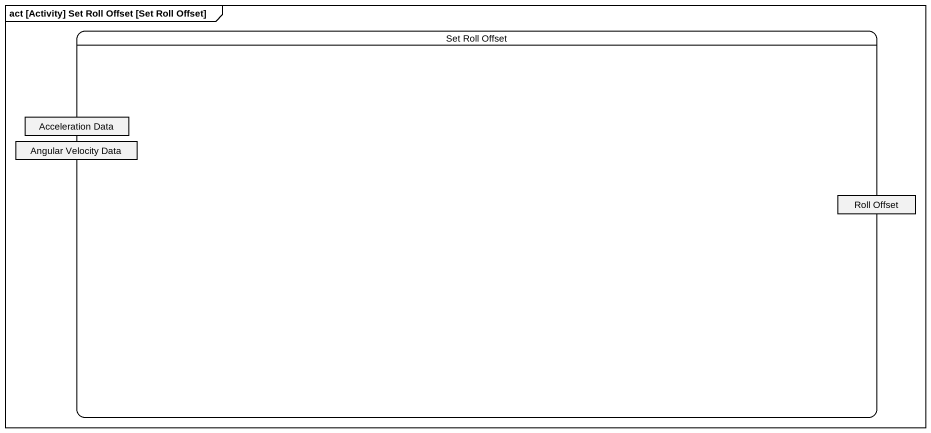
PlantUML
@startuml
mainframe act [Activity] Set Roll Offset [Set Roll Offset]
hide empty description
state "Set Roll Offset" as Set_Roll_Offset {
  state "Acceleration Data" as Acceleration_Data <<object>>
  state "Angular Velocity Data" as Angular_Velocity_Data <<object>>
  state "Roll Offset" as Roll_Offset <<object>>
}
@enduml
